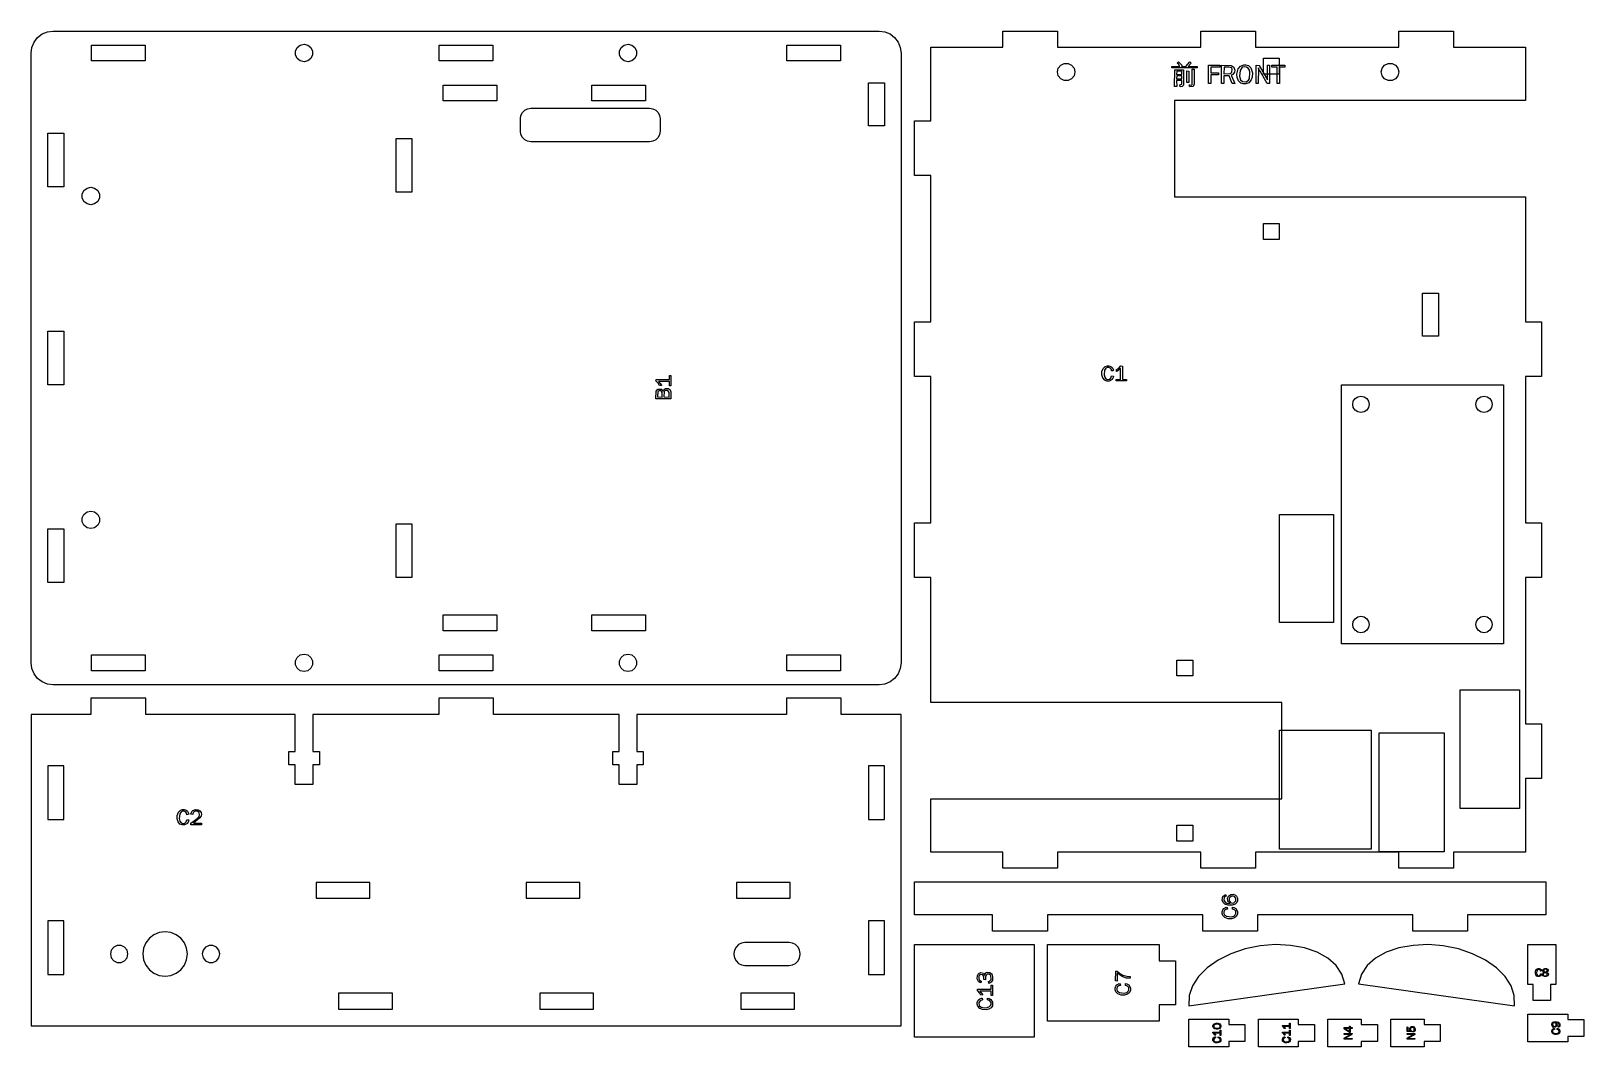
# Model space of a CAD drawing. Header units: millimetres. Extents: x 5 to 293, y 7 to 195.
import ezdxf

# ---------------------------------------------------------------- set-up
doc = ezdxf.new("R2010")
doc.units = ezdxf.units.MM
for name, color, linetype in [('CUT', 1, 'CONTINUOUS'), ('ENGRAVE', 7, 'CONTINUOUS'), ('SCORE', 5, 'CONTINUOUS')]:
    doc.layers.add(name, color=color, linetype=linetype)

msp = doc.modelspace()

# ---------------------------------------------------------------- linework, layer by layer
at = {"layer": 'CUT'}
for points in [[(166.15, 190.93), (166.15, 77.92), (166.012, 76.87), (165.605, 75.887), (164.957, 75.043), (164.113, 74.395), (163.13, 73.988), (162.08, 73.85), (9.07, 73.85), (8.02, 73.988), (7.037, 74.395), (6.193, 75.043), (5.545, 75.887), (5.138, 76.87), (5, 77.92), (5, 190.93), (5.138, 191.98), (5.545, 192.963), (6.193, 193.807), (7.037, 194.455), (8.02, 194.862), (9.07, 195), (162.08, 195), (163.13, 194.862), (164.113, 194.455), (164.957, 193.807), (165.605, 192.963), (166.012, 191.98)], [(281.8, 42.85), (268.467, 42.85), (268.467, 39.85), (258.317, 39.85), (258.317, 42.85), (231.8, 42.85), (231.8, 39.85), (221.65, 39.85), (221.65, 42.85), (195.133, 42.85), (195.133, 39.85), (184.983, 39.85), (184.983, 42.85), (171.65, 42.85), (171.65, 52.75), (236.65, 52.75), (236.65, 70.6), (171.65, 70.6), (171.65, 93.725), (168.65, 93.725), (168.65, 103.875), (171.65, 103.875), (171.65, 130.975), (168.65, 130.975), (168.65, 141.125), (171.65, 141.125), (171.65, 168.225), (168.65, 168.225), (168.65, 178.375), (171.65, 178.375), (171.65, 192), (184.983, 192), (184.983, 195), (195.133, 195), (195.133, 192), (221.65, 192), (221.65, 195), (231.8, 195), (231.8, 192), (258.317, 192), (258.317, 195), (268.467, 195), (268.467, 192), (281.8, 192), (281.8, 182.1), (216.8, 182.1), (216.8, 164.25), (281.8, 164.25), (281.8, 141.125), (284.8, 141.125), (284.8, 130.975), (281.8, 130.975), (281.8, 103.875), (284.8, 103.875), (284.8, 93.725), (281.8, 93.725), (281.8, 66.625), (284.8, 66.625), (284.8, 56.475), (281.8, 56.475)], [(26.15, 192.4), (26.15, 189.45), (16.2, 189.45), (16.2, 192.4)], [(55.575, 189.302), (54.871, 189.463), (54.306, 189.913), (53.993, 190.564), (53.993, 191.286), (54.306, 191.937), (54.871, 192.387), (55.575, 192.548), (56.279, 192.387), (56.844, 191.937), (57.157, 191.286), (57.157, 190.564), (56.844, 189.913), (56.279, 189.463)], [(90.55, 192.4), (90.55, 189.45), (80.6, 189.45), (80.6, 192.4)], [(115.575, 189.302), (114.871, 189.463), (114.306, 189.913), (113.993, 190.564), (113.993, 191.286), (114.306, 191.937), (114.871, 192.387), (115.575, 192.548), (116.279, 192.387), (116.844, 191.937), (117.157, 191.286), (117.157, 190.564), (116.844, 189.913), (116.279, 189.463)], [(154.95, 192.4), (154.95, 189.45), (145, 189.45), (145, 192.4)], [(236.2, 187), (233.25, 187), (233.25, 189.95), (236.2, 189.95)], [(195.102, 187.425), (195.263, 188.129), (195.713, 188.694), (196.364, 189.007), (197.086, 189.007), (197.737, 188.694), (198.187, 188.129), (198.348, 187.425), (198.187, 186.721), (197.737, 186.156), (197.086, 185.843), (196.364, 185.843), (195.713, 186.156), (195.263, 186.721)], [(255.102, 187.425), (255.263, 188.129), (255.713, 188.694), (256.364, 189.007), (257.086, 189.007), (257.737, 188.694), (258.187, 188.129), (258.348, 187.425), (258.187, 186.721), (257.737, 186.156), (257.086, 185.843), (256.364, 185.843), (255.713, 186.156), (255.263, 186.721)], [(91.3, 185), (91.3, 182.05), (81.35, 182.05), (81.35, 185)], [(118.8, 185), (118.8, 182.05), (108.85, 182.05), (108.85, 185)], [(163.05, 185.4), (163.05, 177.45), (160.1, 177.45), (160.1, 185.4)], [(97.581, 174.5), (96.98, 174.595), (96.444, 174.868), (96.018, 175.294), (95.745, 175.83), (95.65, 176.431), (95.65, 178.769), (95.745, 179.37), (96.018, 179.906), (96.444, 180.332), (96.98, 180.605), (97.581, 180.7), (119.569, 180.7), (120.17, 180.605), (120.706, 180.332), (121.132, 179.906), (121.405, 179.37), (121.5, 178.769), (121.5, 176.431), (121.405, 175.83), (121.132, 175.294), (120.706, 174.868), (120.17, 174.595), (119.569, 174.5)], [(11.05, 176.067), (11.05, 166.117), (8.1, 166.117), (8.1, 176.067)], [(75.55, 175.1), (75.55, 165.15), (72.6, 165.15), (72.6, 175.1)], [(16.075, 162.802), (15.371, 162.963), (14.806, 163.413), (14.493, 164.064), (14.493, 164.786), (14.806, 165.437), (15.371, 165.887), (16.075, 166.048), (16.779, 165.887), (17.344, 165.437), (17.657, 164.786), (17.657, 164.064), (17.344, 163.413), (16.779, 162.963)], [(236.2, 156.4), (233.25, 156.4), (233.25, 159.35), (236.2, 159.35)], [(265.7, 138.45), (262.75, 138.45), (262.75, 146.4), (265.7, 146.4)], [(11.05, 139.4), (11.05, 129.45), (8.1, 129.45), (8.1, 139.4)], [(249.801, 125.825), (249.917, 126.408), (250.248, 126.902), (250.742, 127.233), (251.325, 127.349), (251.908, 127.233), (252.402, 126.902), (252.733, 126.408), (252.849, 125.825), (252.733, 125.242), (252.402, 124.748), (251.908, 124.417), (251.325, 124.301), (250.742, 124.417), (250.248, 124.748), (249.917, 125.242)], [(272.601, 125.825), (272.717, 126.408), (273.048, 126.902), (273.542, 127.233), (274.125, 127.349), (274.708, 127.233), (275.202, 126.902), (275.533, 126.408), (275.649, 125.825), (275.533, 125.242), (275.202, 124.748), (274.708, 124.417), (274.125, 124.301), (273.542, 124.417), (273.048, 124.748), (272.717, 125.242)], [(16.075, 102.802), (15.371, 102.963), (14.806, 103.413), (14.493, 104.064), (14.493, 104.786), (14.806, 105.437), (15.371, 105.887), (16.075, 106.048), (16.779, 105.887), (17.344, 105.437), (17.657, 104.786), (17.657, 104.064), (17.344, 103.413), (16.779, 102.963)], [(75.55, 103.7), (75.55, 93.75), (72.6, 93.75), (72.6, 103.7)], [(11.05, 102.733), (11.05, 92.783), (8.1, 92.783), (8.1, 102.733)], [(91.3, 86.8), (91.3, 83.85), (81.35, 83.85), (81.35, 86.8)], [(118.8, 86.8), (118.8, 83.85), (108.85, 83.85), (108.85, 86.8)], [(249.801, 85.025), (249.917, 85.608), (250.248, 86.102), (250.742, 86.433), (251.325, 86.549), (251.908, 86.433), (252.402, 86.102), (252.733, 85.608), (252.849, 85.025), (252.733, 84.442), (252.402, 83.948), (251.908, 83.617), (251.325, 83.501), (250.742, 83.617), (250.248, 83.948), (249.917, 84.442)], [(272.601, 85.025), (272.717, 85.608), (273.048, 86.102), (273.542, 86.433), (274.125, 86.549), (274.708, 86.433), (275.202, 86.102), (275.533, 85.608), (275.649, 85.025), (275.533, 84.442), (275.202, 83.948), (274.708, 83.617), (274.125, 83.501), (273.542, 83.617), (273.048, 83.948), (272.717, 84.442)], [(26.15, 79.4), (26.15, 76.45), (16.2, 76.45), (16.2, 79.4)], [(55.575, 76.302), (54.871, 76.463), (54.306, 76.913), (53.993, 77.564), (53.993, 78.286), (54.306, 78.937), (54.871, 79.387), (55.575, 79.548), (56.279, 79.387), (56.844, 78.937), (57.157, 78.286), (57.157, 77.564), (56.844, 76.913), (56.279, 76.463)], [(90.55, 79.4), (90.55, 76.45), (80.6, 76.45), (80.6, 79.4)], [(115.575, 76.302), (114.871, 76.463), (114.306, 76.913), (113.993, 77.564), (113.993, 78.286), (114.306, 78.937), (114.871, 79.387), (115.575, 79.548), (116.279, 79.387), (116.844, 78.937), (117.157, 78.286), (117.157, 77.564), (116.844, 76.913), (116.279, 76.463)], [(154.95, 79.4), (154.95, 76.45), (145, 76.45), (145, 79.4)], [(220.2, 75.5), (217.25, 75.5), (217.25, 78.45), (220.2, 78.45)], [(5, 10.675), (166.15, 10.675), (166.15, 68.35), (155.05, 68.35), (155.05, 71.35), (144.9, 71.35), (144.9, 68.35), (117.2, 68.35), (117.2, 61.5), (118.4, 61.5), (118.4, 59.05), (117.2, 59.05), (117.2, 55.35), (113.95, 55.35), (113.95, 59.05), (112.75, 59.05), (112.75, 61.5), (113.95, 61.5), (113.95, 68.35), (90.65, 68.35), (90.65, 71.35), (80.5, 71.35), (80.5, 68.35), (57.2, 68.35), (57.2, 61.5), (58.4, 61.5), (58.4, 59.05), (57.2, 59.05), (57.2, 55.35), (53.95, 55.35), (53.95, 59.05), (52.75, 59.05), (52.75, 61.5), (53.95, 61.5), (53.95, 68.35), (26.25, 68.35), (26.25, 71.35), (16.1, 71.35), (16.1, 68.35), (5, 68.35)], [(8.1, 48.919), (11.05, 48.919), (11.05, 58.869), (8.1, 58.869)], [(160.1, 48.919), (163.05, 48.919), (163.05, 58.869), (160.1, 58.869)], [(220.2, 44.9), (217.25, 44.9), (217.25, 47.85), (220.2, 47.85)], [(57.808, 34.3), (67.758, 34.3), (67.758, 37.25), (57.808, 37.25)], [(96.725, 34.3), (106.675, 34.3), (106.675, 37.25), (96.725, 37.25)], [(135.642, 34.3), (145.592, 34.3), (145.592, 37.25), (135.642, 37.25)], [(285.55, 37.35), (285.55, 31.2), (271.092, 31.2), (271.092, 28.2), (260.942, 28.2), (260.942, 31.2), (232.175, 31.2), (232.175, 28.2), (222.025, 28.2), (222.025, 31.2), (193.258, 31.2), (193.258, 28.2), (183.108, 28.2), (183.108, 31.2), (168.65, 31.2), (168.65, 37.35)], [(8.1, 20.156), (11.05, 20.156), (11.05, 30.106), (8.1, 30.106)], [(160.1, 20.156), (163.05, 20.156), (163.05, 30.106), (160.1, 30.106)], [(33.949, 23.975), (33.809, 25.042), (33.397, 26.037), (32.741, 26.891), (31.887, 27.547), (30.892, 27.959), (29.825, 28.099), (28.758, 27.959), (27.763, 27.547), (26.909, 26.891), (26.253, 26.037), (25.841, 25.042), (25.701, 23.975), (25.841, 22.908), (26.253, 21.913), (26.909, 21.059), (27.763, 20.403), (28.758, 19.991), (29.825, 19.851), (30.892, 19.991), (31.887, 20.403), (32.741, 21.059), (33.397, 21.913), (33.809, 22.908)], [(147.45, 24.069), (147.35, 24.7), (147.063, 25.265), (146.615, 25.713), (146.05, 26), (145.419, 26.1), (137.231, 26.1), (136.6, 26), (136.035, 25.713), (135.587, 25.265), (135.3, 24.7), (135.2, 24.069), (135.2, 23.881), (135.3, 23.25), (135.587, 22.685), (136.035, 22.237), (136.6, 21.95), (137.231, 21.85), (145.419, 21.85), (146.05, 21.95), (146.615, 22.237), (147.063, 22.685), (147.35, 23.25), (147.45, 23.881)], [(22.948, 23.975), (22.787, 24.679), (22.337, 25.244), (21.686, 25.557), (20.964, 25.557), (20.313, 25.244), (19.863, 24.679), (19.702, 23.975), (19.863, 23.271), (20.313, 22.706), (20.964, 22.393), (21.686, 22.393), (22.337, 22.706), (22.787, 23.271)], [(39.948, 23.975), (39.787, 24.679), (39.337, 25.244), (38.686, 25.557), (37.964, 25.557), (37.313, 25.244), (36.863, 24.679), (36.702, 23.975), (36.863, 23.271), (37.313, 22.706), (37.964, 22.393), (38.686, 22.393), (39.337, 22.706), (39.787, 23.271)], [(190.8, 25.7), (190.8, 8.55), (168.65, 8.55), (168.65, 25.7)], [(213.975, 25.7), (213.975, 22.7), (216.975, 22.7), (216.975, 14.55), (213.975, 14.55), (213.975, 11.55), (193.3, 11.55), (193.3, 25.7)], [(248.367, 18.456), (247.818, 20.248), (246.755, 21.821), (245.198, 23.185), (243.21, 24.29), (240.867, 25.096), (238.258, 25.572), (235.484, 25.7), (232.649, 25.477), (229.863, 24.91), (227.231, 24.022), (224.855, 22.845), (222.824, 21.425), (221.218, 19.815), (220.098, 18.075), (219.509, 16.27), (219.475, 14.395)], [(279.759, 14.395), (279.725, 16.27), (279.137, 18.075), (278.016, 19.815), (276.41, 21.425), (274.38, 22.845), (272.003, 24.022), (269.371, 24.91), (266.585, 25.477), (263.751, 25.7), (260.976, 25.572), (258.367, 25.096), (256.024, 24.29), (254.036, 23.185), (252.48, 21.821), (251.416, 20.248), (250.867, 18.456)], [(287.409, 18.325), (286.409, 18.325), (286.409, 15.325), (283.259, 15.325), (283.259, 18.325), (282.259, 18.325), (282.259, 25.7), (287.409, 25.7)], [(61.975, 13.775), (71.925, 13.775), (71.925, 16.725), (61.975, 16.725)], [(99.225, 13.775), (109.175, 13.775), (109.175, 16.725), (99.225, 16.725)], [(136.475, 13.775), (146.425, 13.775), (146.425, 16.725), (136.475, 16.725)], [(226.851, 11.895), (226.851, 10.895), (229.851, 10.895), (229.851, 7.745), (226.851, 7.745), (226.851, 6.745), (219.475, 6.745), (219.475, 11.895)], [(239.726, 11.895), (239.726, 10.895), (242.726, 10.895), (242.726, 7.745), (239.726, 7.745), (239.726, 6.745), (232.351, 6.745), (232.351, 11.895)], [(251.376, 11.895), (251.376, 10.895), (254.376, 10.895), (254.376, 7.745), (251.376, 7.745), (251.376, 6.745), (245.226, 6.745), (245.226, 11.895)], [(263.026, 11.895), (263.026, 10.895), (266.026, 10.895), (266.026, 7.745), (263.026, 7.745), (263.026, 6.745), (256.876, 6.745), (256.876, 11.895)], [(289.634, 12.825), (289.634, 11.825), (292.634, 11.825), (292.634, 8.675), (289.634, 8.675), (289.634, 7.675), (282.259, 7.675), (282.259, 12.825)]]:
    msp.add_lwpolyline(points, close=True, dxfattribs=at)
at = {"layer": 'ENGRAVE'}
for points in [[(217.532, 189.321), (218.209, 188.592), (218.105, 188.435), (218.886, 188.435), (219.616, 189.321), (219.876, 189.06), (219.355, 188.435), (220.97, 188.435), (220.97, 188.175), (216.282, 188.175), (216.282, 188.435), (217.793, 188.435), (217.532, 188.852), (217.272, 189.06)], [(216.855, 187.81), (218.47, 187.81), (218.47, 184.998), (218.209, 184.738), (217.845, 184.685), (217.793, 185.05), (218.157, 185.154), (218.157, 185.831), (217.168, 185.831), (217.22, 184.738), (216.803, 184.738)], [(217.22, 187.55), (217.168, 186.977), (218.157, 186.977), (218.157, 187.55)], [(219.095, 187.602), (219.459, 187.55), (219.459, 185.467), (219.095, 185.467)], [(220.084, 187.915), (220.449, 187.915), (220.449, 185.154), (220.241, 184.738), (219.616, 184.633), (219.511, 185.05), (219.928, 184.998), (220.084, 185.102)], [(223.105, 188.696), (225.189, 188.696), (225.189, 188.331), (223.522, 188.331), (223.522, 187.238), (224.928, 187.238), (224.928, 186.873), (223.522, 186.873), (223.522, 185.258), (223.105, 185.258)], [(225.501, 188.696), (227.272, 188.644), (227.793, 188.279), (227.949, 187.758), (227.897, 187.394), (227.584, 186.977), (227.324, 186.873), (227.324, 186.717), (227.949, 185.258), (227.48, 185.258), (226.907, 186.717), (225.918, 186.717), (225.918, 185.258), (225.501, 185.258)], [(225.97, 188.331), (225.918, 187.081), (227.116, 187.133), (227.428, 187.394), (227.48, 187.915), (227.324, 188.175), (226.907, 188.331)], [(229.616, 188.748), (230.032, 188.748), (230.501, 188.592), (230.918, 188.175), (231.23, 187.238), (231.178, 186.456), (231.022, 185.988), (230.553, 185.415), (230.032, 185.206), (229.511, 185.206), (229.095, 185.363), (228.678, 185.779), (228.418, 186.404), (228.366, 187.029), (228.574, 187.967), (228.991, 188.488)], [(229.668, 188.383), (229.355, 188.279), (228.939, 187.706), (228.834, 186.613), (229.043, 185.988), (229.407, 185.623), (230.084, 185.571), (230.501, 185.883), (230.657, 186.196), (230.761, 187.29), (230.657, 187.758), (230.449, 188.123), (230.136, 188.331)], [(231.907, 188.696), (232.48, 188.644), (233.991, 185.935), (234.043, 188.696), (234.407, 188.696), (234.407, 185.258), (233.939, 185.31), (232.689, 187.55), (232.428, 187.863), (232.324, 188.175), (232.272, 185.258), (231.907, 185.258)], [(234.824, 188.696), (237.22, 188.696), (237.22, 188.331), (236.23, 188.331), (236.23, 185.258), (235.814, 185.258), (235.814, 188.331), (234.824, 188.331)], [(217.22, 186.717), (217.168, 186.144), (218.157, 186.144), (218.157, 186.717)], [(204.363, 132.974), (204.655, 132.974), (205.03, 132.849), (205.238, 132.683), (205.488, 132.224), (205.447, 132.058), (205.155, 132.016), (205.113, 132.266), (204.905, 132.558), (204.655, 132.683), (204.322, 132.683), (204.072, 132.558), (203.822, 132.183), (203.738, 131.308), (203.863, 130.849), (204.072, 130.558), (204.322, 130.433), (204.78, 130.474), (205.03, 130.683), (205.155, 131.099), (205.488, 131.058), (205.447, 130.808), (205.238, 130.433), (204.697, 130.141), (204.28, 130.141), (203.863, 130.308), (203.53, 130.724), (203.363, 131.266), (203.363, 131.891), (203.572, 132.474), (203.947, 132.849)], [(206.863, 132.933), (207.155, 132.891), (207.155, 130.433), (207.905, 130.433), (207.905, 130.183), (205.988, 130.183), (205.988, 130.433), (206.78, 130.433), (206.78, 132.474), (206.113, 131.933), (206.03, 131.933), (206.03, 132.266), (206.488, 132.516)], [(120.749, 130.154), (120.791, 130.446), (123.249, 130.446), (123.249, 131.196), (123.499, 131.196), (123.499, 129.279), (123.249, 129.279), (123.249, 130.071), (121.208, 130.071), (121.749, 129.404), (121.749, 129.321), (121.416, 129.321), (121.166, 129.779)], [(120.749, 126.821), (120.791, 128.279), (121.124, 128.654), (121.749, 128.654), (121.958, 128.446), (122.041, 128.238), (122.166, 128.529), (122.541, 128.779), (123.083, 128.738), (123.374, 128.488), (123.499, 128.154), (123.499, 126.821)], [(121.041, 127.196), (121.916, 127.154), (121.916, 128.029), (121.708, 128.321), (121.374, 128.363), (121.083, 128.154)], [(122.208, 127.196), (123.208, 127.154), (123.208, 128.029), (122.958, 128.404), (122.458, 128.404), (122.249, 128.196)], [(33.077, 50.724), (33.369, 50.724), (33.744, 50.599), (33.952, 50.432), (34.202, 49.974), (34.16, 49.807), (33.869, 49.766), (33.827, 50.016), (33.619, 50.307), (33.369, 50.432), (33.035, 50.432), (32.785, 50.307), (32.535, 49.932), (32.452, 49.057), (32.577, 48.599), (32.785, 48.307), (33.035, 48.182), (33.494, 48.224), (33.744, 48.432), (33.869, 48.849), (34.202, 48.807), (34.16, 48.557), (33.952, 48.182), (33.41, 47.891), (32.994, 47.891), (32.577, 48.057), (32.244, 48.474), (32.077, 49.016), (32.077, 49.641), (32.285, 50.224), (32.66, 50.599)], [(35.452, 50.724), (35.952, 50.682), (36.285, 50.516), (36.535, 50.182), (36.577, 49.807), (36.535, 49.599), (36.285, 49.182), (35.119, 48.224), (36.577, 48.224), (36.577, 47.932), (34.619, 47.932), (34.619, 48.224), (35.785, 49.099), (36.119, 49.474), (36.202, 49.682), (36.16, 50.182), (35.785, 50.432), (35.41, 50.432), (35.16, 50.307), (34.952, 49.974), (34.952, 49.807), (34.619, 49.891), (34.785, 50.349), (34.994, 50.557)], [(225.642, 33.962), (225.767, 34.629), (226.225, 35.004), (226.35, 34.671), (226.183, 34.629), (226.017, 34.462), (225.933, 33.921), (226.183, 33.546), (226.517, 33.379), (227.1, 33.337), (226.767, 33.629), (226.683, 33.796), (226.642, 34.337), (226.808, 34.712), (227.225, 35.004), (227.683, 35.046), (228.1, 34.879), (228.308, 34.671), (228.475, 34.296), (228.475, 33.837), (228.35, 33.504), (228.058, 33.212), (227.475, 33.004), (226.725, 33.004), (226.142, 33.212), (225.808, 33.504)], [(226.933, 33.921), (227.017, 33.671), (227.183, 33.504), (227.475, 33.379), (227.808, 33.421), (228.183, 33.837), (228.183, 34.254), (227.975, 34.587), (227.683, 34.712), (227.392, 34.712), (227.017, 34.462), (226.933, 34.296)], [(225.642, 31.504), (225.642, 31.796), (225.767, 32.171), (225.933, 32.379), (226.392, 32.629), (226.558, 32.587), (226.6, 32.296), (226.35, 32.254), (226.058, 32.046), (225.933, 31.796), (225.933, 31.462), (226.058, 31.212), (226.433, 30.962), (227.308, 30.879), (227.767, 31.004), (228.058, 31.212), (228.183, 31.462), (228.142, 31.921), (227.933, 32.171), (227.517, 32.296), (227.558, 32.629), (227.808, 32.587), (228.183, 32.379), (228.475, 31.837), (228.475, 31.421), (228.308, 31.004), (227.892, 30.671), (227.35, 30.504), (226.725, 30.504), (226.142, 30.712), (225.767, 31.087)], [(180.267, 19.396), (180.308, 19.979), (180.433, 20.229), (180.6, 20.396), (180.933, 20.521), (181.392, 20.396), (181.642, 19.979), (181.642, 20.146), (181.85, 20.479), (182.1, 20.604), (182.6, 20.563), (182.933, 20.271), (183.1, 19.771), (183.058, 19.146), (182.85, 18.771), (182.475, 18.521), (182.392, 18.563), (182.35, 18.854), (182.558, 18.938), (182.808, 19.271), (182.767, 19.979), (182.475, 20.229), (182.1, 20.229), (181.892, 20.063), (181.767, 19.688), (181.767, 19.188), (181.475, 19.229), (181.475, 19.813), (181.267, 20.104), (180.85, 20.146), (180.642, 19.979), (180.558, 19.813), (180.558, 19.354), (180.683, 19.104), (180.975, 18.938), (180.933, 18.646), (180.725, 18.688), (180.475, 18.896)], [(205.86, 18.979), (205.901, 20.813), (206.151, 20.771), (206.651, 20.354), (207.235, 20.063), (207.985, 19.854), (208.61, 19.813), (208.61, 19.479), (207.901, 19.521), (207.235, 19.729), (206.151, 20.396), (206.151, 18.938)], [(284.167, 21.278), (284.32, 21.278), (284.517, 21.212), (284.626, 21.125), (284.757, 20.884), (284.736, 20.797), (284.582, 20.775), (284.561, 20.906), (284.451, 21.059), (284.32, 21.125), (284.145, 21.125), (284.014, 21.059), (283.882, 20.862), (283.839, 20.403), (283.904, 20.162), (284.014, 20.009), (284.145, 19.944), (284.386, 19.965), (284.517, 20.075), (284.582, 20.294), (284.757, 20.272), (284.736, 20.14), (284.626, 19.944), (284.342, 19.79), (284.123, 19.79), (283.904, 19.878), (283.729, 20.097), (283.642, 20.381), (283.642, 20.709), (283.751, 21.015), (283.948, 21.212)], [(285.414, 21.278), (285.72, 21.256), (285.873, 21.169), (285.982, 20.994), (285.939, 20.731), (285.72, 20.578), (285.982, 20.403), (286.048, 20.25), (286.026, 20.053), (285.917, 19.9), (285.611, 19.79), (285.348, 19.79), (285.195, 19.834), (285.042, 19.922), (284.932, 20.075), (284.932, 20.272), (284.998, 20.403), (285.129, 20.512), (285.261, 20.556), (285.064, 20.687), (284.998, 20.84), (285.02, 21.037), (285.151, 21.19)], [(285.479, 20.49), (285.173, 20.359), (285.107, 20.25), (285.107, 20.119), (285.173, 20.009), (285.304, 19.944), (285.676, 19.944), (285.851, 20.075), (285.851, 20.272), (285.742, 20.381)], [(285.457, 21.147), (285.282, 21.103), (285.217, 21.037), (285.195, 20.819), (285.282, 20.731), (285.501, 20.644), (285.72, 20.731), (285.807, 20.819), (285.829, 20.928), (285.807, 21.015), (285.72, 21.103)], [(180.308, 17.146), (180.308, 17.438), (182.808, 17.438), (182.808, 18.188), (183.058, 18.188), (183.058, 16.271), (182.808, 16.271), (182.808, 17.104), (180.767, 17.104), (181.308, 16.396), (180.933, 16.354), (180.767, 16.729), (180.392, 17.146)], [(205.818, 17.354), (205.818, 17.646), (205.943, 18.021), (206.11, 18.229), (206.568, 18.479), (206.735, 18.438), (206.776, 18.146), (206.526, 18.104), (206.235, 17.896), (206.11, 17.646), (206.11, 17.313), (206.235, 17.063), (206.61, 16.813), (207.485, 16.729), (207.943, 16.854), (208.235, 17.063), (208.36, 17.313), (208.318, 17.771), (208.11, 18.021), (207.693, 18.146), (207.735, 18.479), (207.985, 18.438), (208.36, 18.229), (208.651, 17.688), (208.651, 17.271), (208.485, 16.854), (208.068, 16.521), (207.526, 16.354), (206.901, 16.354), (206.318, 16.563), (205.943, 16.938)], [(180.267, 14.646), (180.267, 14.979), (180.433, 15.396), (180.725, 15.646), (181.017, 15.771), (181.183, 15.771), (181.225, 15.479), (180.808, 15.313), (180.558, 14.938), (180.642, 14.438), (180.975, 14.146), (181.6, 14.021), (182.1, 14.063), (182.517, 14.229), (182.725, 14.438), (182.808, 14.604), (182.808, 14.979), (182.517, 15.354), (182.142, 15.479), (182.183, 15.771), (182.475, 15.729), (182.767, 15.563), (183.1, 15.021), (183.058, 14.396), (182.808, 14.021), (182.392, 13.771), (181.892, 13.646), (181.225, 13.688), (180.767, 13.854), (180.35, 14.313)], [(223.898, 10.512), (223.898, 10.666), (223.963, 10.862), (224.116, 11.016), (224.488, 11.147), (224.816, 11.147), (225.166, 11.016), (225.319, 10.862), (225.385, 10.687), (225.385, 10.512), (225.319, 10.337), (225.166, 10.184), (224.794, 10.053), (224.488, 10.053), (224.226, 10.119), (224.007, 10.272)], [(223.919, 9.331), (223.919, 9.484), (225.232, 9.484), (225.232, 9.878), (225.363, 9.878), (225.363, 8.872), (225.232, 8.872), (225.232, 9.309), (224.16, 9.309), (224.444, 8.937), (224.248, 8.916), (224.16, 9.112), (223.963, 9.331)], [(224.051, 10.491), (224.16, 10.337), (224.313, 10.272), (224.86, 10.25), (225.166, 10.381), (225.232, 10.469), (225.254, 10.622), (225.188, 10.797), (225.035, 10.906), (224.882, 10.95), (224.423, 10.95), (224.182, 10.862), (224.073, 10.753)], [(236.795, 10.6), (236.795, 10.731), (238.107, 10.731), (238.107, 11.147), (238.239, 11.147), (238.239, 10.141), (238.107, 10.141), (238.107, 10.556), (237.035, 10.556), (237.32, 10.206), (237.32, 10.162), (237.145, 10.162), (236.992, 10.425)], [(236.795, 9.331), (236.795, 9.484), (238.107, 9.484), (238.107, 9.878), (238.239, 9.878), (238.239, 8.872), (238.107, 8.872), (238.107, 9.309), (237.035, 9.309), (237.32, 8.937), (237.123, 8.916), (237.035, 9.112), (236.839, 9.331)], [(248.239, 10.097), (248.239, 10.337), (249.202, 10.337), (249.202, 10.578), (249.355, 10.578), (249.355, 10.337), (249.683, 10.337), (249.683, 10.162), (249.355, 10.162), (249.333, 9.441), (249.224, 9.441)], [(248.239, 8.172), (248.239, 8.391), (248.283, 8.434), (249.377, 9.047), (248.239, 9.069), (248.239, 9.222), (249.683, 9.222), (249.661, 9.025), (248.458, 8.347), (249.683, 8.325), (249.683, 8.172)], [(248.392, 10.162), (249.114, 9.681), (249.202, 9.659), (249.202, 10.162)], [(259.889, 9.594), (259.889, 10.447), (260.042, 10.425), (260.042, 9.725), (260.196, 9.703), (260.502, 9.703), (260.371, 9.9), (260.349, 10.053), (260.436, 10.337), (260.567, 10.469), (260.721, 10.534), (260.983, 10.534), (261.158, 10.447), (261.267, 10.337), (261.355, 10.119), (261.355, 9.878), (261.267, 9.659), (261.136, 9.528), (261.005, 9.484), (260.961, 9.637), (261.071, 9.681), (261.18, 9.812), (261.202, 10.141), (261.071, 10.316), (260.961, 10.359), (260.677, 10.337), (260.524, 10.162), (260.502, 9.944), (260.567, 9.791), (260.699, 9.703), (260.677, 9.55)], [(259.889, 8.172), (259.889, 8.391), (259.933, 8.434), (261.027, 9.047), (259.889, 9.069), (259.889, 9.222), (261.333, 9.222), (261.311, 9.025), (260.108, 8.347), (261.333, 8.325), (261.333, 8.172)], [(286.681, 10.764), (286.681, 10.961), (286.769, 11.201), (286.878, 11.311), (287.053, 11.398), (287.315, 11.442), (287.644, 11.42), (287.928, 11.311), (288.103, 11.136), (288.169, 10.939), (288.147, 10.654), (288.059, 10.501), (287.928, 10.414), (287.862, 10.414), (287.84, 10.567), (287.928, 10.589), (288.015, 10.72), (288.015, 10.982), (287.884, 11.157), (287.665, 11.245), (287.403, 11.267), (287.578, 11.114), (287.622, 11.026), (287.644, 10.742), (287.578, 10.567), (287.359, 10.392), (287.053, 10.37), (286.9, 10.436), (286.725, 10.632)], [(286.681, 9.582), (286.681, 9.736), (286.747, 9.932), (286.834, 10.042), (287.075, 10.173), (287.162, 10.151), (287.184, 9.998), (287.053, 9.976), (286.9, 9.867), (286.834, 9.736), (286.834, 9.561), (286.9, 9.429), (287.097, 9.298), (287.556, 9.254), (287.797, 9.32), (287.95, 9.429), (288.015, 9.561), (287.994, 9.801), (287.884, 9.932), (287.665, 9.998), (287.687, 10.173), (287.819, 10.151), (288.015, 10.042), (288.169, 9.757), (288.169, 9.539), (288.081, 9.32), (287.862, 9.145), (287.578, 9.057), (287.25, 9.057), (286.944, 9.167), (286.747, 9.364)], [(286.834, 10.829), (286.965, 10.589), (287.075, 10.545), (287.272, 10.545), (287.403, 10.611), (287.49, 10.764), (287.49, 11.004), (287.315, 11.201), (287.053, 11.223), (286.878, 11.092)], [(223.898, 8.019), (223.898, 8.194), (223.985, 8.412), (224.138, 8.544), (224.291, 8.609), (224.379, 8.609), (224.401, 8.456), (224.182, 8.369), (224.051, 8.172), (224.094, 7.909), (224.269, 7.756), (224.598, 7.691), (224.86, 7.712), (225.079, 7.8), (225.188, 7.909), (225.232, 7.997), (225.232, 8.194), (225.079, 8.391), (224.882, 8.456), (224.904, 8.609), (225.057, 8.587), (225.21, 8.5), (225.385, 8.216), (225.363, 7.887), (225.232, 7.691), (225.013, 7.559), (224.751, 7.494), (224.401, 7.516), (224.16, 7.603), (223.941, 7.844)], [(236.773, 8.019), (236.773, 8.194), (236.86, 8.412), (237.014, 8.544), (237.167, 8.609), (237.254, 8.609), (237.276, 8.456), (237.057, 8.369), (236.926, 8.172), (236.97, 7.909), (237.145, 7.756), (237.473, 7.691), (237.735, 7.712), (237.954, 7.8), (238.064, 7.909), (238.107, 7.997), (238.107, 8.194), (237.954, 8.391), (237.757, 8.456), (237.779, 8.609), (237.932, 8.587), (238.085, 8.5), (238.26, 8.216), (238.239, 7.887), (238.107, 7.691), (237.889, 7.559), (237.626, 7.494), (237.276, 7.516), (237.035, 7.603), (236.817, 7.844)]]:
    msp.add_lwpolyline(points, close=True, dxfattribs=at)
at = {"layer": 'SCORE'}
for points in [[(277.725, 81.425), (247.725, 81.425), (247.725, 129.425), (277.725, 129.425)], [(246.225, 85.425), (236.225, 85.425), (236.225, 105.425), (246.225, 105.425)], [(280.725, 50.925), (269.725, 50.925), (269.725, 72.925), (280.725, 72.925)], [(253.225, 43.425), (236.225, 43.425), (236.225, 65.425), (253.225, 65.425)], [(266.725, 42.925), (254.725, 42.925), (254.725, 64.925), (266.725, 64.925)]]:
    msp.add_lwpolyline(points, close=True, dxfattribs=at)

doc.saveas('drawing.dxf')
